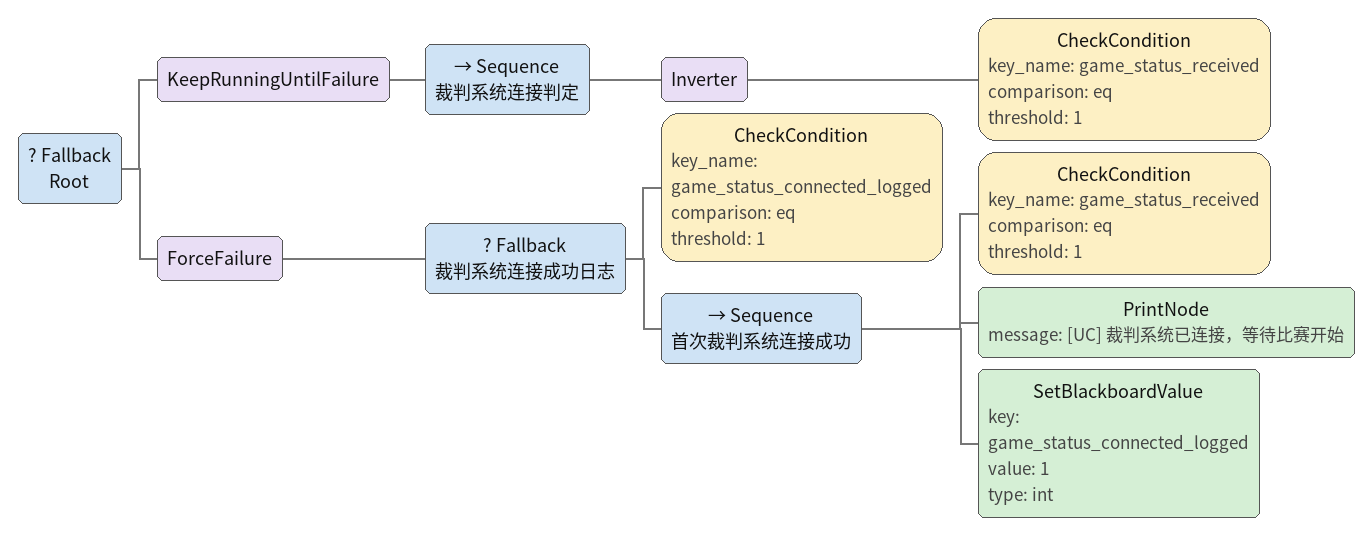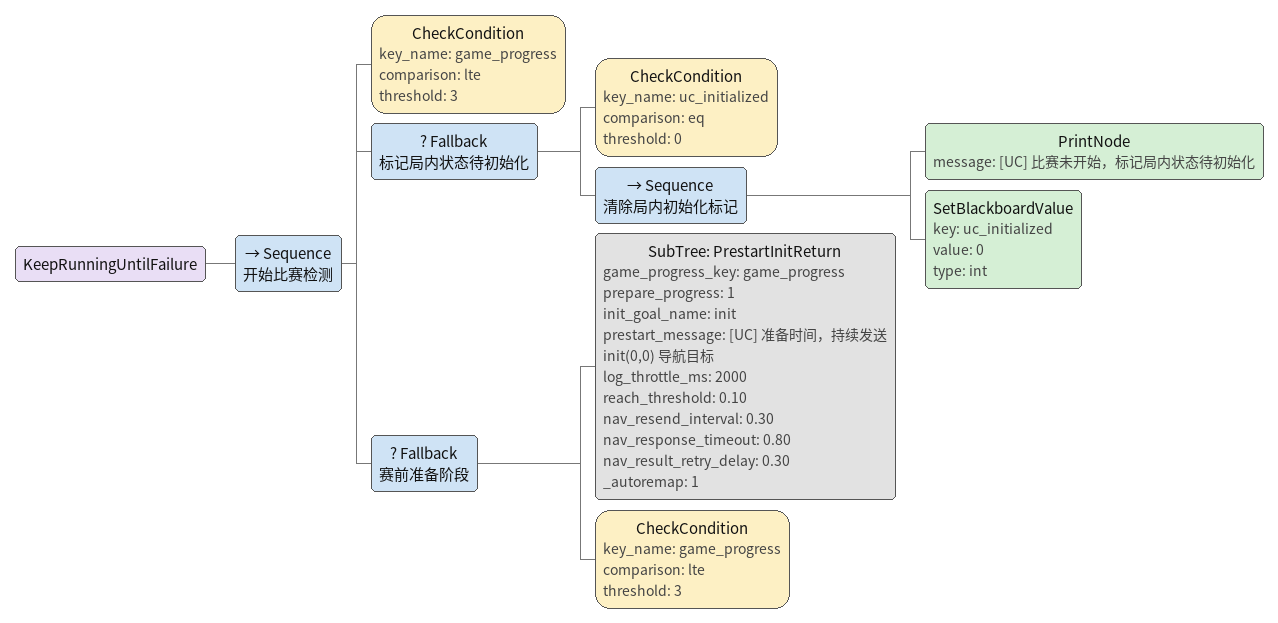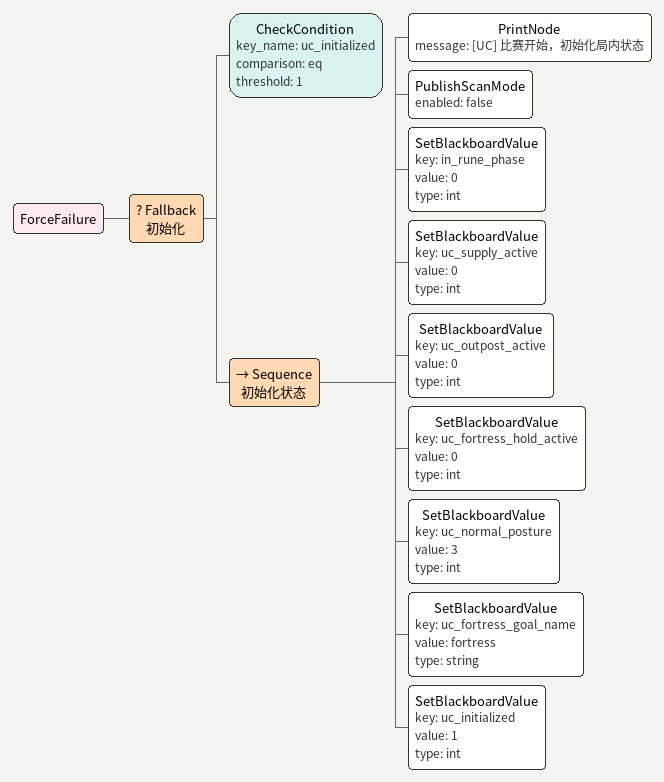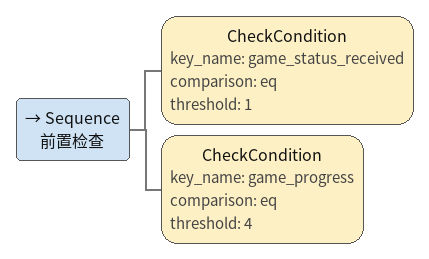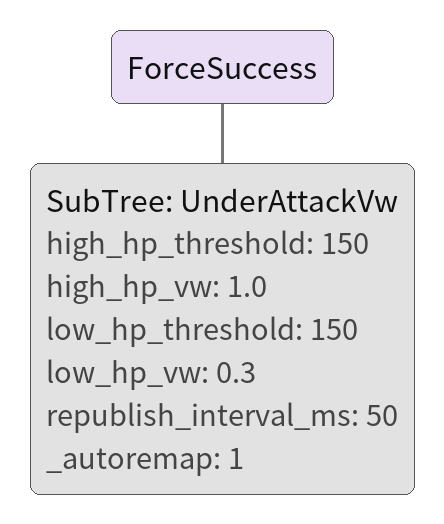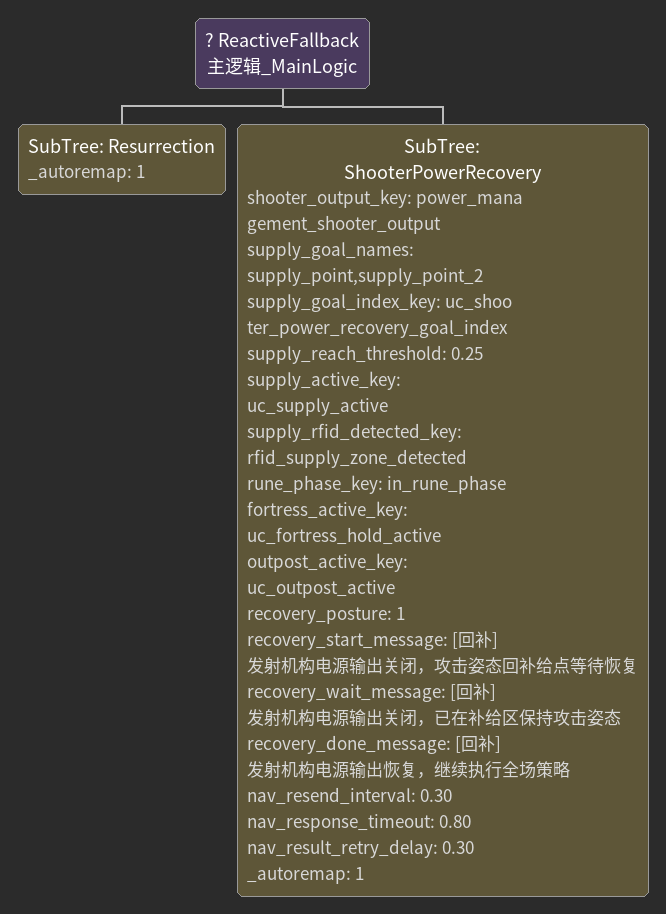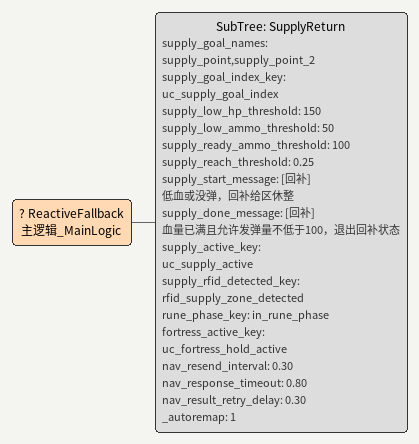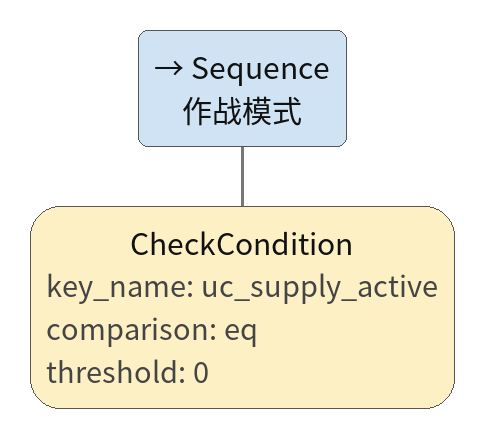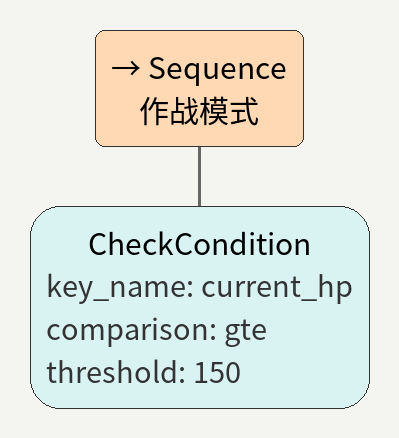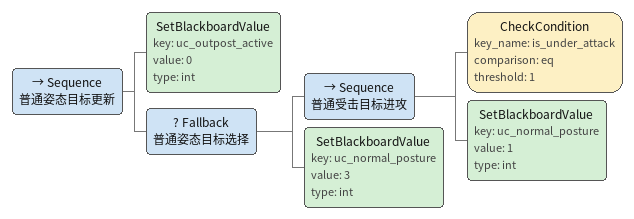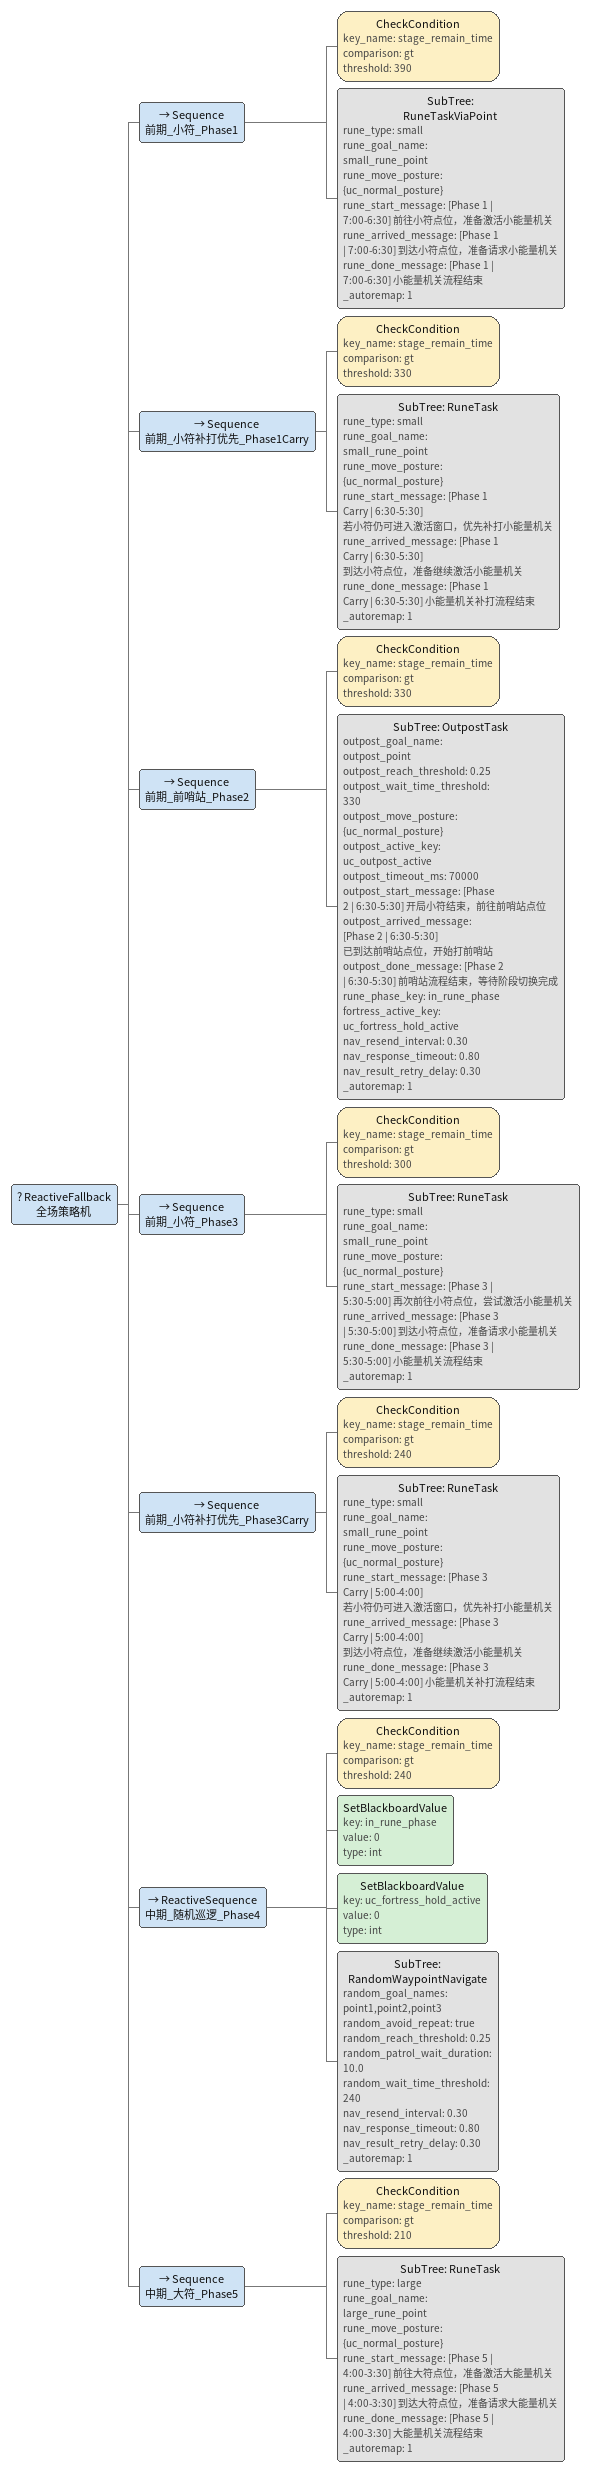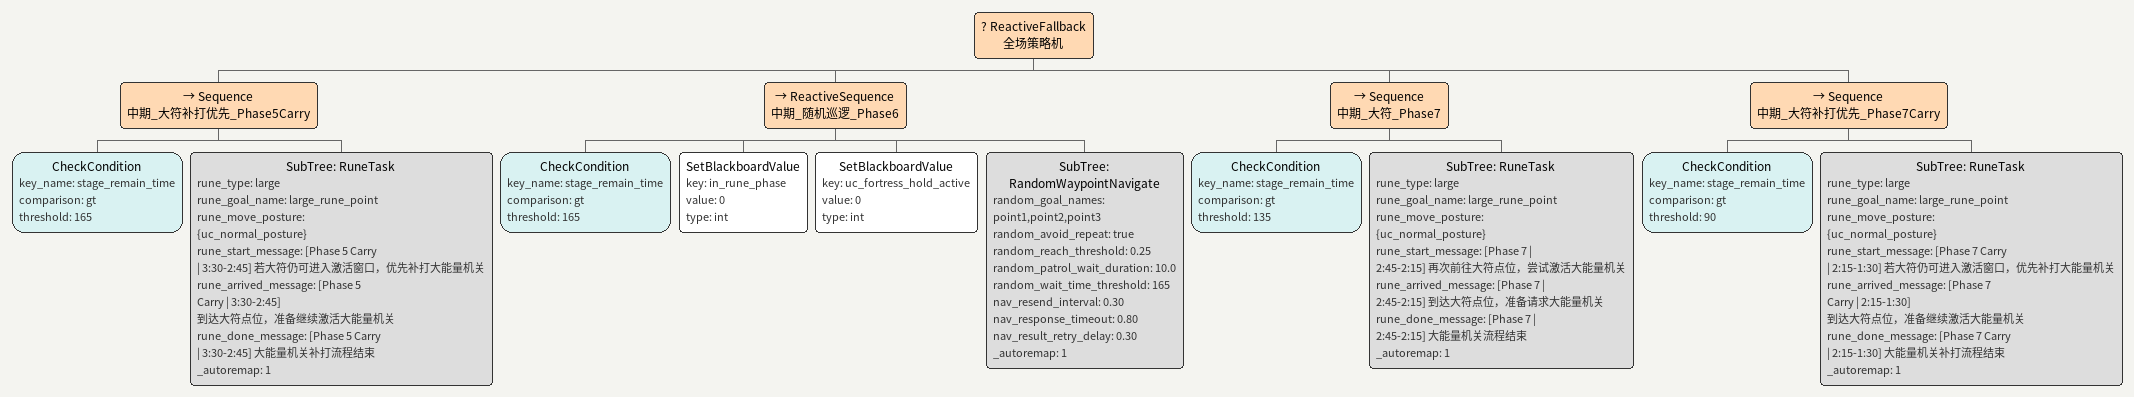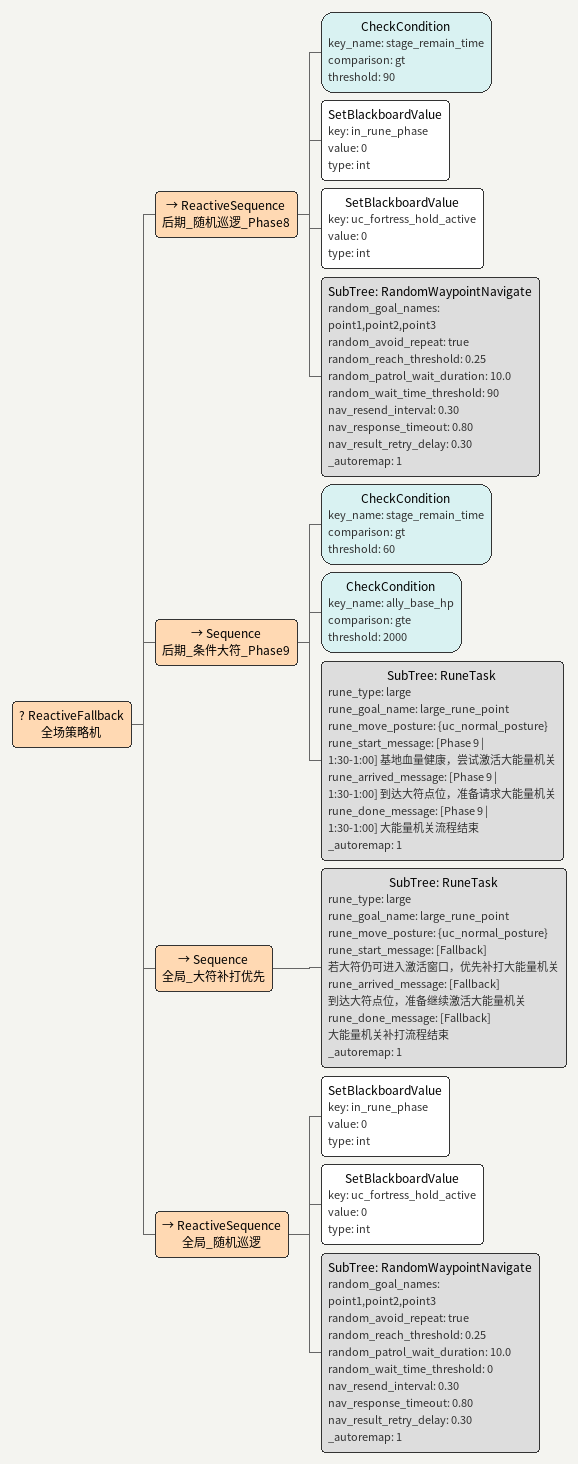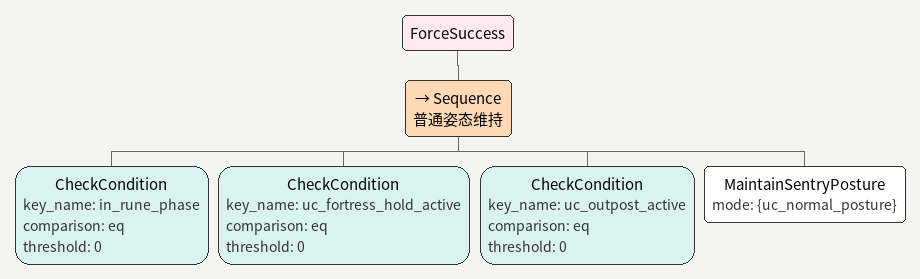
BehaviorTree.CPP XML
<Fallback name="Root">
  <KeepRunningUntilFailure>
    <Sequence name="裁判系统连接判定">
      <Inverter>
        <CheckCondition key_name="game_status_received" comparison="eq" threshold="1"/>
      </Inverter>
    </Sequence>
  </KeepRunningUntilFailure>

  <ForceFailure>
    <Fallback name="裁判系统连接成功日志">
      <CheckCondition key_name="game_status_connected_logged" comparison="eq" threshold="1"/>
      <Sequence name="首次裁判系统连接成功">
        <CheckCondition key_name="game_status_received" comparison="eq" threshold="1"/>
        <PrintNode message="[UC] 裁判系统已连接，等待比赛开始"/>
        <SetBlackboardValue key="game_status_connected_logged" value="1" type="int"/>
      </Sequence>
    </Fallback>
  </ForceFailure>
</Fallback>

<KeepRunningUntilFailure>
  <Sequence name="开始比赛检测">
    <CheckCondition key_name="game_progress" comparison="lte" threshold="3"/>
    <Fallback name="标记局内状态待初始化">
      <CheckCondition key_name="uc_initialized" comparison="eq" threshold="0"/>
      <Sequence name="清除局内初始化标记">
        <PrintNode message="[UC] 比赛未开始，标记局内状态待初始化"/>
        <SetBlackboardValue key="uc_initialized" value="0" type="int"/>
      </Sequence>
    </Fallback>
    <Fallback name="赛前准备阶段">
      <SubTree ID="PrestartInitReturn" game_progress_key="game_progress" prepare_progress="1" init_goal_name="init" prestart_message="[UC] 准备时间，持续发送 init(0,0) 导航目标" log_throttle_ms="2000" reach_threshold="0.10" nav_resend_interval="0.30" nav_response_timeout="0.80" nav_result_retry_delay="0.30" _autoremap="1"/>
      <CheckCondition key_name="game_progress" comparison="lte" threshold="3"/>
    </Fallback>
  </Sequence>
</KeepRunningUntilFailure>

<ForceFailure>
  <Fallback name="初始化">
    <CheckCondition key_name="uc_initialized" comparison="eq" threshold="1"/>
    <Sequence name="初始化状态">
      <PrintNode message="[UC] 比赛开始，初始化局内状态"/>
      <PublishScanMode enabled="false"/>
      <SetBlackboardValue key="in_rune_phase" value="0" type="int"/>
      <SetBlackboardValue key="uc_supply_active" value="0" type="int"/>
      <SetBlackboardValue key="uc_outpost_active" value="0" type="int"/>
      <SetBlackboardValue key="uc_fortress_hold_active" value="0" type="int"/>
      <SetBlackboardValue key="uc_normal_posture" value="3" type="int"/>
      <SetBlackboardValue key="uc_fortress_goal_name" value="fortress" type="string"/>
      <SetBlackboardValue key="uc_initialized" value="1" type="int"/>
    </Sequence>
  </Fallback>
</ForceFailure>

<Sequence name="前置检查">
  <CheckCondition key_name="game_status_received" comparison="eq" threshold="1"/>
  <CheckCondition key_name="game_progress" comparison="eq" threshold="4"/>
</Sequence>

<ForceSuccess>
  <SubTree ID="UnderAttackVw" high_hp_threshold="150" high_hp_vw="1.0" low_hp_threshold="150" low_hp_vw="0.3" republish_interval_ms="50" _autoremap="1"/>
</ForceSuccess>

<ReactiveFallback name="主逻辑_MainLogic">
  <SubTree ID="Resurrection" _autoremap="1"/>

  <SubTree ID="ShooterPowerRecovery" shooter_output_key="power_management_shooter_output" supply_goal_names="supply_point,supply_point_2" supply_goal_index_key="uc_shooter_power_recovery_goal_index" supply_reach_threshold="0.25" supply_active_key="uc_supply_active" supply_rfid_detected_key="rfid_supply_zone_detected" rune_phase_key="in_rune_phase" fortress_active_key="uc_fortress_hold_active" outpost_active_key="uc_outpost_active" recovery_posture="1" recovery_start_message="[回补] 发射机构电源输出关闭，攻击姿态回补给点等待恢复" recovery_wait_message="[回补] 发射机构电源输出关闭，已在补给区保持攻击姿态" recovery_done_message="[回补] 发射机构电源输出恢复，继续执行全场策略" nav_resend_interval="0.30" nav_response_timeout="0.80" nav_result_retry_delay="0.30" _autoremap="1"/>
</ReactiveFallback>

<ReactiveFallback name="主逻辑_MainLogic">
  <SubTree ID="SupplyReturn" supply_goal_names="supply_point,supply_point_2" supply_goal_index_key="uc_supply_goal_index" supply_low_hp_threshold="150" supply_low_ammo_threshold="50" supply_ready_ammo_threshold="100" supply_reach_threshold="0.25" supply_start_message="[回补] 低血或没弹，回补给区休整" supply_done_message="[回补] 血量已满且允许发弹量不低于100，退出回补状态" supply_active_key="uc_supply_active" supply_rfid_detected_key="rfid_supply_zone_detected" rune_phase_key="in_rune_phase" fortress_active_key="uc_fortress_hold_active" nav_resend_interval="0.30" nav_response_timeout="0.80" nav_result_retry_delay="0.30" _autoremap="1"/>
</ReactiveFallback>

<Sequence name="作战模式">
  <CheckCondition key_name="uc_supply_active" comparison="eq" threshold="0"/>
</Sequence>

<Sequence name="作战模式">
  <CheckCondition key_name="current_hp" comparison="gte" threshold="150"/>
</Sequence>

<Sequence name="普通姿态目标更新">
  <SetBlackboardValue key="uc_outpost_active" value="0" type="int"/>
  <Fallback name="普通姿态目标选择">
    <Sequence name="普通受击目标进攻">
      <CheckCondition key_name="is_under_attack" comparison="eq" threshold="1"/>
      <SetBlackboardValue key="uc_normal_posture" value="1" type="int"/>
    </Sequence>
    <SetBlackboardValue key="uc_normal_posture" value="3" type="int"/>
  </Fallback>
</Sequence>

<ReactiveFallback name="全场策略机">
  <Sequence name="前期_小符_Phase1">
    <CheckCondition key_name="stage_remain_time" comparison="gt" threshold="390"/>
    <SubTree ID="RuneTaskViaPoint" rune_type="small" rune_goal_name="small_rune_point" rune_move_posture="{uc_normal_posture}" rune_start_message="[Phase 1 | 7:00-6:30] 前往小符点位，准备激活小能量机关" rune_arrived_message="[Phase 1 | 7:00-6:30] 到达小符点位，准备请求小能量机关" rune_done_message="[Phase 1 | 7:00-6:30] 小能量机关流程结束" _autoremap="1"/>
  </Sequence>

  <Sequence name="前期_小符补打优先_Phase1Carry">
    <CheckCondition key_name="stage_remain_time" comparison="gt" threshold="330"/>
    <SubTree ID="RuneTask" rune_type="small" rune_goal_name="small_rune_point" rune_move_posture="{uc_normal_posture}" rune_start_message="[Phase 1 Carry | 6:30-5:30] 若小符仍可进入激活窗口，优先补打小能量机关" rune_arrived_message="[Phase 1 Carry | 6:30-5:30] 到达小符点位，准备继续激活小能量机关" rune_done_message="[Phase 1 Carry | 6:30-5:30] 小能量机关补打流程结束" _autoremap="1"/>
  </Sequence>

  <Sequence name="前期_前哨站_Phase2">
    <CheckCondition key_name="stage_remain_time" comparison="gt" threshold="330"/>
    <SubTree ID="OutpostTask" outpost_goal_name="outpost_point" outpost_reach_threshold="0.25" outpost_wait_time_threshold="330" outpost_move_posture="{uc_normal_posture}" outpost_active_key="uc_outpost_active" outpost_timeout_ms="70000" outpost_start_message="[Phase 2 | 6:30-5:30] 开局小符结束，前往前哨站点位" outpost_arrived_message="[Phase 2 | 6:30-5:30] 已到达前哨站点位，开始打前哨站" outpost_done_message="[Phase 2 | 6:30-5:30] 前哨站流程结束，等待阶段切换完成" rune_phase_key="in_rune_phase" fortress_active_key="uc_fortress_hold_active" nav_resend_interval="0.30" nav_response_timeout="0.80" nav_result_retry_delay="0.30" _autoremap="1"/>
  </Sequence>

  <Sequence name="前期_小符_Phase3">
    <CheckCondition key_name="stage_remain_time" comparison="gt" threshold="300"/>
    <SubTree ID="RuneTask" rune_type="small" rune_goal_name="small_rune_point" rune_move_posture="{uc_normal_posture}" rune_start_message="[Phase 3 | 5:30-5:00] 再次前往小符点位，尝试激活小能量机关" rune_arrived_message="[Phase 3 | 5:30-5:00] 到达小符点位，准备请求小能量机关" rune_done_message="[Phase 3 | 5:30-5:00] 小能量机关流程结束" _autoremap="1"/>
  </Sequence>

  <Sequence name="前期_小符补打优先_Phase3Carry">
    <CheckCondition key_name="stage_remain_time" comparison="gt" threshold="240"/>
    <SubTree ID="RuneTask" rune_type="small" rune_goal_name="small_rune_point" rune_move_posture="{uc_normal_posture}" rune_start_message="[Phase 3 Carry | 5:00-4:00] 若小符仍可进入激活窗口，优先补打小能量机关" rune_arrived_message="[Phase 3 Carry | 5:00-4:00] 到达小符点位，准备继续激活小能量机关" rune_done_message="[Phase 3 Carry | 5:00-4:00] 小能量机关补打流程结束" _autoremap="1"/>
  </Sequence>

  <ReactiveSequence name="中期_随机巡逻_Phase4">
    <CheckCondition key_name="stage_remain_time" comparison="gt" threshold="240"/>
    <SetBlackboardValue key="in_rune_phase" value="0" type="int"/>
    <SetBlackboardValue key="uc_fortress_hold_active" value="0" type="int"/>
    <SubTree ID="RandomWaypointNavigate" random_goal_names="point1,point2,point3" random_avoid_repeat="true" random_reach_threshold="0.25" random_patrol_wait_duration="10.0" random_wait_time_threshold="240" nav_resend_interval="0.30" nav_response_timeout="0.80" nav_result_retry_delay="0.30" _autoremap="1"/>
  </ReactiveSequence>

  <Sequence name="中期_大符_Phase5">
    <CheckCondition key_name="stage_remain_time" comparison="gt" threshold="210"/>
    <SubTree ID="RuneTask" rune_type="large" rune_goal_name="large_rune_point" rune_move_posture="{uc_normal_posture}" rune_start_message="[Phase 5 | 4:00-3:30] 前往大符点位，准备激活大能量机关" rune_arrived_message="[Phase 5 | 4:00-3:30] 到达大符点位，准备请求大能量机关" rune_done_message="[Phase 5 | 4:00-3:30] 大能量机关流程结束" _autoremap="1"/>
  </Sequence>
</ReactiveFallback>

<ReactiveFallback name="全场策略机">
  <Sequence name="中期_大符补打优先_Phase5Carry">
    <CheckCondition key_name="stage_remain_time" comparison="gt" threshold="165"/>
    <SubTree ID="RuneTask" rune_type="large" rune_goal_name="large_rune_point" rune_move_posture="{uc_normal_posture}" rune_start_message="[Phase 5 Carry | 3:30-2:45] 若大符仍可进入激活窗口，优先补打大能量机关" rune_arrived_message="[Phase 5 Carry | 3:30-2:45] 到达大符点位，准备继续激活大能量机关" rune_done_message="[Phase 5 Carry | 3:30-2:45] 大能量机关补打流程结束" _autoremap="1"/>
  </Sequence>

  <ReactiveSequence name="中期_随机巡逻_Phase6">
    <CheckCondition key_name="stage_remain_time" comparison="gt" threshold="165"/>
    <SetBlackboardValue key="in_rune_phase" value="0" type="int"/>
    <SetBlackboardValue key="uc_fortress_hold_active" value="0" type="int"/>
    <SubTree ID="RandomWaypointNavigate" random_goal_names="point1,point2,point3" random_avoid_repeat="true" random_reach_threshold="0.25" random_patrol_wait_duration="10.0" random_wait_time_threshold="165" nav_resend_interval="0.30" nav_response_timeout="0.80" nav_result_retry_delay="0.30" _autoremap="1"/>
  </ReactiveSequence>

  <Sequence name="中期_大符_Phase7">
    <CheckCondition key_name="stage_remain_time" comparison="gt" threshold="135"/>
    <SubTree ID="RuneTask" rune_type="large" rune_goal_name="large_rune_point" rune_move_posture="{uc_normal_posture}" rune_start_message="[Phase 7 | 2:45-2:15] 再次前往大符点位，尝试激活大能量机关" rune_arrived_message="[Phase 7 | 2:45-2:15] 到达大符点位，准备请求大能量机关" rune_done_message="[Phase 7 | 2:45-2:15] 大能量机关流程结束" _autoremap="1"/>
  </Sequence>

  <Sequence name="中期_大符补打优先_Phase7Carry">
    <CheckCondition key_name="stage_remain_time" comparison="gt" threshold="90"/>
    <SubTree ID="RuneTask" rune_type="large" rune_goal_name="large_rune_point" rune_move_posture="{uc_normal_posture}" rune_start_message="[Phase 7 Carry | 2:15-1:30] 若大符仍可进入激活窗口，优先补打大能量机关" rune_arrived_message="[Phase 7 Carry | 2:15-1:30] 到达大符点位，准备继续激活大能量机关" rune_done_message="[Phase 7 Carry | 2:15-1:30] 大能量机关补打流程结束" _autoremap="1"/>
  </Sequence>
</ReactiveFallback>

<ReactiveFallback name="全场策略机">
  <ReactiveSequence name="后期_随机巡逻_Phase8">
    <CheckCondition key_name="stage_remain_time" comparison="gt" threshold="90"/>
    <SetBlackboardValue key="in_rune_phase" value="0" type="int"/>
    <SetBlackboardValue key="uc_fortress_hold_active" value="0" type="int"/>
    <SubTree ID="RandomWaypointNavigate" random_goal_names="point1,point2,point3" random_avoid_repeat="true" random_reach_threshold="0.25" random_patrol_wait_duration="10.0" random_wait_time_threshold="90" nav_resend_interval="0.30" nav_response_timeout="0.80" nav_result_retry_delay="0.30" _autoremap="1"/>
  </ReactiveSequence>

  <Sequence name="后期_条件大符_Phase9">
    <CheckCondition key_name="stage_remain_time" comparison="gt" threshold="60"/>
    <CheckCondition key_name="ally_base_hp" comparison="gte" threshold="2000"/>
    <SubTree ID="RuneTask" rune_type="large" rune_goal_name="large_rune_point" rune_move_posture="{uc_normal_posture}" rune_start_message="[Phase 9 | 1:30-1:00] 基地血量健康，尝试激活大能量机关" rune_arrived_message="[Phase 9 | 1:30-1:00] 到达大符点位，准备请求大能量机关" rune_done_message="[Phase 9 | 1:30-1:00] 大能量机关流程结束" _autoremap="1"/>
  </Sequence>

  <Sequence name="全局_大符补打优先">
    <SubTree ID="RuneTask" rune_type="large" rune_goal_name="large_rune_point" rune_move_posture="{uc_normal_posture}" rune_start_message="[Fallback] 若大符仍可进入激活窗口，优先补打大能量机关" rune_arrived_message="[Fallback] 到达大符点位，准备继续激活大能量机关" rune_done_message="[Fallback] 大能量机关补打流程结束" _autoremap="1"/>
  </Sequence>

  <ReactiveSequence name="全局_随机巡逻">
    <SetBlackboardValue key="in_rune_phase" value="0" type="int"/>
    <SetBlackboardValue key="uc_fortress_hold_active" value="0" type="int"/>
    <SubTree ID="RandomWaypointNavigate" random_goal_names="point1,point2,point3" random_avoid_repeat="true" random_reach_threshold="0.25" random_patrol_wait_duration="10.0" random_wait_time_threshold="0" nav_resend_interval="0.30" nav_response_timeout="0.80" nav_result_retry_delay="0.30" _autoremap="1"/>
  </ReactiveSequence>
</ReactiveFallback>

<ForceSuccess>
  <Sequence name="普通姿态维持">
    <CheckCondition key_name="in_rune_phase" comparison="eq" threshold="0"/>
    <CheckCondition key_name="uc_fortress_hold_active" comparison="eq" threshold="0"/>
    <CheckCondition key_name="uc_outpost_active" comparison="eq" threshold="0"/>
    <MaintainSentryPosture mode="{uc_normal_posture}"/>
  </Sequence>
</ForceSuccess>
